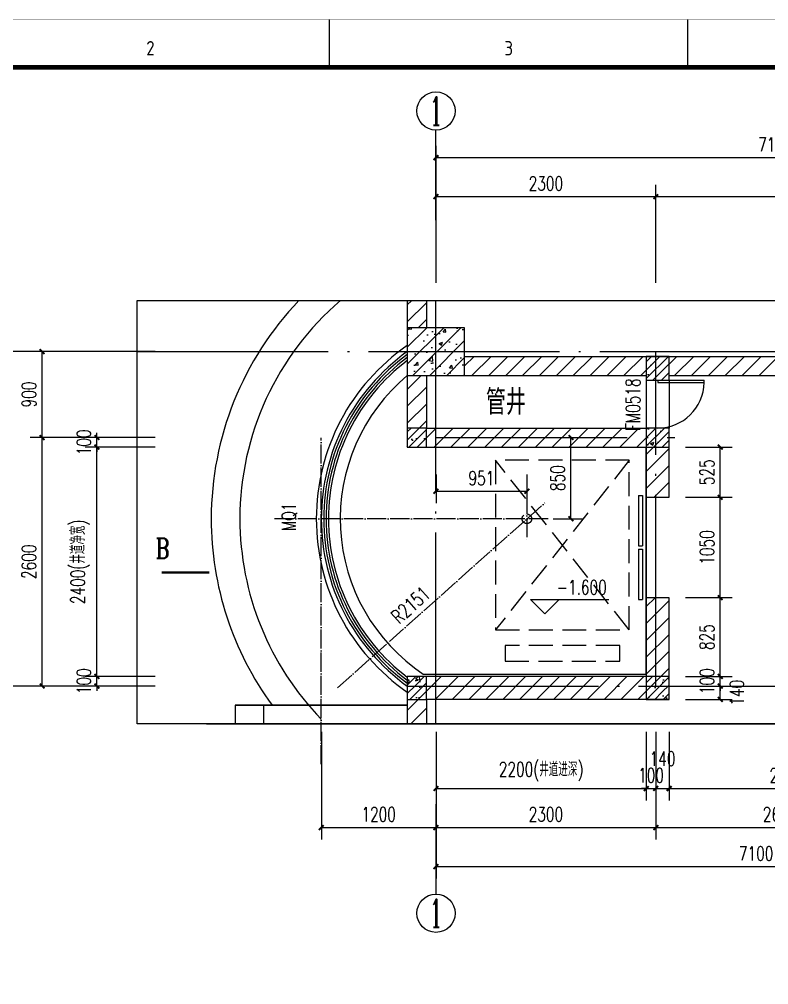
# Model space of a CAD drawing. Extents: x -93062 to 326984, y -142534 to 91021.
# Drawn here: x 144649 to 152491, y -47995 to -37894 of the extents above; entities that cross this region are included whole.
import ezdxf
from ezdxf.enums import TextEntityAlignment as Align

# ---------------------------------------------------------------- set-up
doc = ezdxf.new("R2010")
doc.units = 0
doc.header["$LTSCALE"] = 1000
doc.header["$MEASUREMENT"] = 0
doc.linetypes.add('DASH', pattern=[0.35, 0.25, -0.1])
doc.linetypes.add('DOTE', pattern=[2.42, 2, -0.2, 0.02, -0.2])
doc.layers.get('0').update_dxf_attribs({"color": 8})
doc.layers.get('Defpoints').update_dxf_attribs({"color": 8})
for name, color, linetype in [('AXIS', 8, 'Continuous'), ('AXIS_TEXT', 8, 'Continuous'), ('CENTRE LINE', 8, 'DOTE'), ('COLUMN', 8, 'Continuous'), ('DIM_ELEV', 8, 'Continuous'), ('DIM_SYMB', 8, 'Continuous'), ('DOTE', 8, 'DOTE'), ('GROUND', 8, 'Continuous'), ('PUB_DIM', 8, 'Continuous'), ('PUB_HATCH', 8, 'Continuous'), ('PUB_TEXT', 8, 'Continuous'), ('STAIR', 8, 'Continuous'), ('TEXT', 8, 'Continuous'), ('WALL', 8, 'Continuous'), ('WINDOW', 8, 'Continuous'), ('WINDOW_TEXT', 8, 'Continuous')]:
    doc.layers.add(name, color=color, linetype=linetype)
doc.styles.add('_TCH_AXIS', font='COMPLEX', dxfattribs={"bigfont": 'GBCBIG'})
doc.styles.add('_TCH_DIM', font='SIMPLEX', dxfattribs={"bigfont": 'GBCBIG'})
doc.styles.add('_TCH_DIM_T3', font='SIMPLEX', dxfattribs={"width": 0.705882, "bigfont": 'GBCBIG'})
doc.styles.add('_TCH_LABEL', font='COMPLEX', dxfattribs={"bigfont": 'GBCBIG'})
doc.styles.add('_TCH_WINDOW', font='SIMPLEX', dxfattribs={"bigfont": 'GBCBIG'})
doc.styles.add('HZTXT', font='geditxt.shx', dxfattribs={"width": 0.8, "bigfont": 'hztxt1.shx'})
doc.styles.get("Standard").update_dxf_attribs({"font": 'gbenor.shx', "bigfont": 'gbcbig.shx'})
doc.styles.add('TK', font='GEDITXT.SHX', dxfattribs={"width": 0.85, "height": 3.5, "bigfont": 'DXT.SHX'})
doc.dimstyles.new('_TCH_ARCH&&50', dxfattribs={"dimtxt": 148.75, "dimasz": 50, "dimexe": 125, "dimexo": 150, "dimgap": 63.125, "dimtad": 1, "dimdec": 0, "dimzin": 0, "dimdsep": 46, "dimtxsty": '_TCH_DIM_T3', "dimblk": 'ARCHTICK', "dimcen": 0.09, "dimazin": 2, "dimtfac": 1, "dimtdec": 0, "dimtix": 1, "dimtmove": 2, "dimatfit": 3, "dimfxl": 1, "dimtolj": 1, "dimtzin": 0, "dimarcsym": 0})
pattern_1 = [(45, (0, 89.76), (-88.38838, 88.38838), [])]
pattern_2 = [(45, (0, 0), (-88.38835, 88.38835), []), (50, (0, 0), (358.6301, -31.37607), [37.5, -412.5]), (355, (0, 0), (-69.3757, 376.0961), [30, -330]), (100.4514, (29.9, -2.6), (289.2547, 344.7198), [31.8701, -350.57106]), (46.1842, (0, 100), (533.6205, -82.7595), [56.25, -618.75]), (96.6356, (44.47, 93.1), (467.3314, 487.059), [47.8051, -525.8565]), (351.1842, (0, 100), (467.331, 487.0593), [45, -495]), (21, (50, 75), (298.4535, -201.30945), [37.5, -412.5]), (326, (50, 75), (121.6577, 362.575), [30, -330]), (71.4514, (74.87, 58.22), (420.1113, 161.26525), [31.8701, -350.57106]), (37.5, (0, 0), (6.07993, 166.44693), [0, -326, 0, -335, 0, -331.25]), (7.5, (0, 0), (131.53477, 197.20586), [0, -191, 0, -318.5, 0, -126.25]), (327.5, (-111.5, 0), (266.91122, -11.27744), [0, -125, 0, -390, 0, -517.5]), (317.5, (-161.5, 0), (291.5931, 50.0525), [0, -162.5, 0, -259, 0, -367.5])]

# ---------------------------------------------------------------- blocks, each defined once
blk = doc.blocks.new('GEDI_WK_A11')
at = {"color": 3}
for p, q in [((150, 584), (150, 594)), ((225, 584), (225, 594))]:
    blk.add_line(p, q, dxfattribs=at)
for points, const_width in [([(0, 0), (1050, 0), (1050, 594), (0, 594)], 0.1), ([(25, 10), (1040, 10), (1040, 584), (25, 584)], 1)]:
    blk.add_lwpolyline(points, close=True, dxfattribs=dict(at, const_width=const_width))
for s, p in [('2', (112.5, 588)), ('3', (187.5, 588))]:
    blk.add_text(s, height=3, dxfattribs=at).set_placement(p, align=Align.MIDDLE)
blk = doc.blocks.new('A$C024A6866')
blk.add_blockref('GEDI_WK_A11', (0, 0))
at = {"style": 'TK', "width": 0.85}
for tag, height, p in [('PROJECTNAME', 4.75, (985, 44)), ('PHASE', 4, (1027, 44)), ('DRAWINGNAME', 4.75, (995, 31))]:
    blk.add_attdef(tag, text='', height=height, dxfattribs=at).set_placement(p, align=Align.MIDDLE_CENTER)
for tag, p, height in [('APPROVE', (872, 32.75), 3.5), ('DESIGN', (917, 32.75), 3.5), ('REVIEW1', (872, 25.75), 3.5), ('DRAW', (917, 25.75), 3.5), ('REVIEW2', (872, 18.75), 3.5), ('PROPORTION', (917, 18.75), 3.5), ('DRAWINGNUMBER', (967, 18.5), 4), ('CHECK', (872, 11.75), 3.5), ('DATE', (917, 11.75), 3.5), ('VERSION', (1033, 11.75), 3.5)]:
    blk.add_attdef(tag, p, '', height=height, dxfattribs=at)
blk = doc.blocks.new('sgdsg')
at = {"xscale": 50, "yscale": 50, "zscale": 50}
blk.add_blockref('A$C024A6866', (-52500, 0), dxfattribs=at)
blk = doc.blocks.new('_ArchTick')
at = {"color": 0, "linetype": 'ByBlock', "const_width": 0.4}
blk.add_lwpolyline([(-0.5, -0.5), (0.5, 0.5)], dxfattribs=at)
blk = doc.blocks.new('*D156')
at = {"layer": 'Defpoints', "color": 0, "transparency": 16777216}
for p in [(151470, -42370), (151984, -42370), (151470, -42895)]:
    blk.add_point(p, dxfattribs=at)
at = {"layer": 'PUB_DIM', "color": 0, "lineweight": -2, "transparency": 16777216}
for p, q in [((151620, -42370), (152109, -42370)), ((151984, -42895), (151984, -42370)), ((151620, -42895), (152109, -42895))]:
    blk.add_line(p, q, dxfattribs=at)
at = {"layer": 'PUB_DIM', "color": 0, "lineweight": -2, "transparency": 16777216, "xscale": 50, "yscale": 50, "zscale": 50}
for p, rotation in [((151984, -42370), 90), ((151984, -42895), 270)]:
    blk.add_blockref('_ArchTick', p, dxfattribs=dict(at, rotation=rotation))
at = {"layer": 'PUB_DIM', "color": 0, "transparency": 16777216, "insert": (151846, -42633), "char_height": 148.8, "attachment_point": 5, "rotation": 90, "style": '_TCH_DIM_T3'}
blk.add_mtext('\\A1;525', dxfattribs=at)
blk = doc.blocks.new('*D157')
at = {"layer": 'Defpoints', "color": 0, "transparency": 16777216}
for p in [(151470, -42895), (151984, -42895), (151470, -43945)]:
    blk.add_point(p, dxfattribs=at)
at = {"layer": 'PUB_DIM', "color": 0, "lineweight": -2, "transparency": 16777216}
for p, q in [((151620, -42895), (152109, -42895)), ((151984, -43945), (151984, -42895)), ((151620, -43945), (152109, -43945))]:
    blk.add_line(p, q, dxfattribs=at)
at = {"layer": 'PUB_DIM', "color": 0, "lineweight": -2, "transparency": 16777216, "xscale": 50, "yscale": 50, "zscale": 50}
for p, rotation in [((151984, -42895), 90), ((151984, -43945), 270)]:
    blk.add_blockref('_ArchTick', p, dxfattribs=dict(at, rotation=rotation))
at = {"layer": 'PUB_DIM', "color": 0, "transparency": 16777216, "insert": (151846, -43420), "char_height": 148.8, "attachment_point": 5, "rotation": 90, "style": '_TCH_DIM_T3'}
blk.add_mtext('\\A1;1050', dxfattribs=at)
blk = doc.blocks.new('*D158')
at = {"layer": 'Defpoints', "color": 0, "transparency": 16777216}
for p in [(151470, -43945), (151984, -43945), (151470, -44770)]:
    blk.add_point(p, dxfattribs=at)
at = {"layer": 'PUB_DIM', "color": 0, "lineweight": -2, "transparency": 16777216}
for p, q in [((151620, -43945), (152109, -43945)), ((151984, -44770), (151984, -43945)), ((151620, -44770), (152109, -44770))]:
    blk.add_line(p, q, dxfattribs=at)
at = {"layer": 'PUB_DIM', "color": 0, "lineweight": -2, "transparency": 16777216, "xscale": 50, "yscale": 50, "zscale": 50}
for p, rotation in [((151984, -43945), 90), ((151984, -44770), 270)]:
    blk.add_blockref('_ArchTick', p, dxfattribs=dict(at, rotation=rotation))
at = {"layer": 'PUB_DIM', "color": 0, "transparency": 16777216, "insert": (151846, -44358), "char_height": 148.8, "attachment_point": 5, "rotation": 90, "style": '_TCH_DIM_T3'}
blk.add_mtext('\\A1;825', dxfattribs=at)
blk = doc.blocks.new('*D159')
at = {"layer": 'Defpoints', "color": 0, "transparency": 16777216}
for p in [(151470, -44770), (151984, -44770), (151470, -44870)]:
    blk.add_point(p, dxfattribs=at)
at = {"layer": 'PUB_DIM', "color": 0, "lineweight": -2, "transparency": 16777216}
for p, q in [((151984, -44770), (151984, -44720)), ((151620, -44770), (152109, -44770)), ((151984, -44870), (151984, -44770)), ((151620, -44870), (152109, -44870)), ((151984, -44870), (151984, -44920))]:
    blk.add_line(p, q, dxfattribs=at)
at = {"layer": 'PUB_DIM', "color": 0, "lineweight": -2, "transparency": 16777216, "xscale": 50, "yscale": 50, "zscale": 50}
for p, rotation in [((151984, -44770), 270), ((151984, -44870), 90)]:
    blk.add_blockref('_ArchTick', p, dxfattribs=dict(at, rotation=rotation))
at = {"layer": 'PUB_DIM', "color": 0, "transparency": 16777216, "insert": (151846, -44820), "char_height": 148.8, "attachment_point": 5, "rotation": 90, "style": '_TCH_DIM_T3'}
blk.add_mtext('\\A1;100', dxfattribs=at)
blk = doc.blocks.new('*D160')
at = {"layer": 'Defpoints', "color": 0, "transparency": 16777216}
for p in [(151470, -44870), (151984, -44870), (151470, -45010)]:
    blk.add_point(p, dxfattribs=at)
at = {"layer": 'PUB_DIM', "color": 0, "lineweight": -2, "transparency": 16777216}
for p, q in [((151620, -44870), (152109, -44870)), ((151984, -45010), (151984, -44870)), ((151620, -45010), (152109, -45010))]:
    blk.add_line(p, q, dxfattribs=at)
at = {"layer": 'PUB_DIM', "color": 0, "lineweight": -2, "transparency": 16777216, "xscale": 50, "yscale": 50, "zscale": 50}
for p, rotation in [((151984, -44870), 90), ((151984, -45010), 270)]:
    blk.add_blockref('_ArchTick', p, dxfattribs=dict(at, rotation=rotation))
at = {"layer": 'PUB_DIM', "color": 0, "transparency": 16777216, "insert": (152158, -44940), "char_height": 148.8, "attachment_point": 5, "rotation": 90, "style": '_TCH_DIM_T3'}
blk.add_mtext('\\A1;140', dxfattribs=at)
blk = doc.blocks.new('*D689')
at = {"layer": 'Defpoints', "color": 0, "transparency": 16777216}
for p in [(150086, -42270), (150422, -42270), (150086, -43120)]:
    blk.add_point(p, dxfattribs=at)
at = {"layer": 'PUB_DIM', "color": 0, "lineweight": -2, "transparency": 16777216}
for p, q in [((150236, -42270), (150546, -42270)), ((150422, -43120), (150422, -42270)), ((150236, -43120), (150546, -43120))]:
    blk.add_line(p, q, dxfattribs=at)
at = {"layer": 'PUB_DIM', "color": 0, "lineweight": -2, "transparency": 16777216, "xscale": 50, "yscale": 50, "zscale": 50}
for p, rotation in [((150422, -42270), 90), ((150422, -43120), 270)]:
    blk.add_blockref('_ArchTick', p, dxfattribs=dict(at, rotation=rotation))
at = {"layer": 'PUB_DIM', "color": 0, "transparency": 16777216, "insert": (150284, -42695), "char_height": 148.8, "attachment_point": 5, "rotation": 90, "style": '_TCH_DIM_T3'}
blk.add_mtext('\\A1;850', dxfattribs=at)
blk = doc.blocks.new('*D690')
at = {"layer": 'Defpoints', "color": 0, "transparency": 16777216}
for p in [(149010, -42505), (149961, -42505), (149961, -42832)]:
    blk.add_point(p, dxfattribs=at)
at = {"layer": 'PUB_DIM', "color": 0, "lineweight": -2, "transparency": 16777216}
for p, q in [((149010, -42655), (149010, -42957)), ((149961, -42655), (149961, -42957)), ((149010, -42832), (149961, -42832))]:
    blk.add_line(p, q, dxfattribs=at)
at = {"layer": 'PUB_DIM', "color": 0, "lineweight": -2, "transparency": 16777216, "xscale": 50, "yscale": 50, "zscale": 50, "rotation": 180}
blk.add_blockref('_ArchTick', (149010, -42832), dxfattribs=at)
at = {"layer": 'PUB_DIM', "color": 0, "lineweight": -2, "transparency": 16777216, "xscale": 50, "yscale": 50, "zscale": 50}
blk.add_blockref('_ArchTick', (149961, -42832), dxfattribs=at)
at = {"layer": 'PUB_DIM', "color": 0, "transparency": 16777216, "insert": (149485, -42695), "char_height": 148.8, "attachment_point": 5, "style": '_TCH_DIM_T3'}
blk.add_mtext('\\A1;951', dxfattribs=at)
blk = doc.blocks.new('*D691')
at = {"layer": 'Defpoints', "color": 0, "transparency": 16777216}
for p in [(145462, -42270), (146222, -42270), (146222, -42370)]:
    blk.add_point(p, dxfattribs=at)
at = {"layer": 'PUB_DIM', "color": 0, "lineweight": -2, "transparency": 16777216}
for p, q in [((145462, -42270), (145462, -42220)), ((146072, -42270), (145338, -42270)), ((145462, -42370), (145462, -42270)), ((146072, -42370), (145338, -42370)), ((145462, -42370), (145462, -42420))]:
    blk.add_line(p, q, dxfattribs=at)
at = {"layer": 'PUB_DIM', "color": 0, "lineweight": -2, "transparency": 16777216, "xscale": 50, "yscale": 50, "zscale": 50}
for p, rotation in [((145462, -42270), 270), ((145462, -42370), 90)]:
    blk.add_blockref('_ArchTick', p, dxfattribs=dict(at, rotation=rotation))
at = {"layer": 'PUB_DIM', "color": 0, "transparency": 16777216, "insert": (145325, -42320), "char_height": 148.8, "attachment_point": 5, "rotation": 90, "style": '_TCH_DIM_T3'}
blk.add_mtext('\\A1;100', dxfattribs=at)
blk = doc.blocks.new('*D692')
at = {"layer": 'Defpoints', "color": 0, "transparency": 16777216}
for p in [(145462, -42370), (146222, -42370), (146222, -44770)]:
    blk.add_point(p, dxfattribs=at)
at = {"layer": 'PUB_DIM', "color": 0, "lineweight": -2, "transparency": 16777216}
for p, q in [((146072, -42370), (145338, -42370)), ((145462, -44770), (145462, -42370)), ((146072, -44770), (145338, -44770))]:
    blk.add_line(p, q, dxfattribs=at)
at = {"layer": 'PUB_DIM', "color": 0, "lineweight": -2, "transparency": 16777216, "xscale": 50, "yscale": 50, "zscale": 50}
for p, rotation in [((145462, -42370), 90), ((145462, -44770), 270)]:
    blk.add_blockref('_ArchTick', p, dxfattribs=dict(at, rotation=rotation))
at = {"layer": 'PUB_DIM', "color": 0, "transparency": 16777216, "insert": (145286, -43570), "char_height": 148.75, "attachment_point": 5, "rotation": 90, "style": '_TCH_DIM_T3'}
blk.add_mtext('\\A1;2400(井道净宽)', dxfattribs=at)
blk = doc.blocks.new('*D693')
at = {"layer": 'Defpoints', "color": 0, "transparency": 16777216}
for p in [(145462, -44770), (146222, -44770), (146222, -44870)]:
    blk.add_point(p, dxfattribs=at)
at = {"layer": 'PUB_DIM', "color": 0, "lineweight": -2, "transparency": 16777216}
for p, q in [((145462, -44770), (145462, -44720)), ((146072, -44770), (145338, -44770)), ((145462, -44870), (145462, -44770)), ((146072, -44870), (145338, -44870)), ((145462, -44870), (145462, -44920))]:
    blk.add_line(p, q, dxfattribs=at)
at = {"layer": 'PUB_DIM', "color": 0, "lineweight": -2, "transparency": 16777216, "xscale": 50, "yscale": 50, "zscale": 50}
for p, rotation in [((145462, -44770), 270), ((145462, -44870), 90)]:
    blk.add_blockref('_ArchTick', p, dxfattribs=dict(at, rotation=rotation))
at = {"layer": 'PUB_DIM', "color": 0, "transparency": 16777216, "insert": (145325, -44820), "char_height": 148.8, "attachment_point": 5, "rotation": 90, "style": '_TCH_DIM_T3'}
blk.add_mtext('\\A1;100', dxfattribs=at)
blk = doc.blocks.new('*D701')
at = {"layer": 'AXIS', "color": 0, "lineweight": -2, "transparency": 16777216}
for p, q in [((149010, -45348), (149010, -46067)), ((151210, -45348), (151210, -46067)), ((149010, -45942), (151210, -45942))]:
    blk.add_line(p, q, dxfattribs=at)
at = {"layer": 'Defpoints', "color": 0, "transparency": 16777216}
for p in [(149010, -45198), (151210, -45198), (151210, -45942)]:
    blk.add_point(p, dxfattribs=at)
at = {"layer": 'AXIS', "color": 0, "lineweight": -2, "transparency": 16777216, "xscale": 50, "yscale": 50, "zscale": 50, "rotation": 180}
blk.add_blockref('_ArchTick', (149010, -45942), dxfattribs=at)
at = {"layer": 'AXIS', "color": 0, "lineweight": -2, "transparency": 16777216, "xscale": 50, "yscale": 50, "zscale": 50}
blk.add_blockref('_ArchTick', (151210, -45942), dxfattribs=at)
at = {"layer": 'AXIS', "color": 0, "transparency": 16777216, "insert": (150110, -45766), "char_height": 148.75, "attachment_point": 5, "style": '_TCH_DIM_T3'}
blk.add_mtext('\\A1;2200(井道进深)', dxfattribs=at)
blk = doc.blocks.new('*D702')
at = {"layer": 'AXIS', "color": 0, "lineweight": -2, "transparency": 16777216}
for p, q in [((151210, -45348), (151210, -46067)), ((151310, -45348), (151310, -46067)), ((151210, -45942), (151160, -45942)), ((151210, -45942), (151310, -45942)), ((151310, -45942), (151360, -45942))]:
    blk.add_line(p, q, dxfattribs=at)
at = {"layer": 'Defpoints', "color": 0, "transparency": 16777216}
for p in [(151210, -45198), (151310, -45198), (151310, -45942)]:
    blk.add_point(p, dxfattribs=at)
at = {"layer": 'AXIS', "color": 0, "lineweight": -2, "transparency": 16777216, "xscale": 50, "yscale": 50, "zscale": 50}
blk.add_blockref('_ArchTick', (151210, -45942), dxfattribs=at)
at = {"layer": 'AXIS', "color": 0, "lineweight": -2, "transparency": 16777216, "xscale": 50, "yscale": 50, "zscale": 50, "rotation": 180}
blk.add_blockref('_ArchTick', (151310, -45942), dxfattribs=at)
at = {"layer": 'AXIS', "color": 0, "transparency": 16777216, "insert": (151260, -45805), "char_height": 148.8, "attachment_point": 5, "style": '_TCH_DIM_T3'}
blk.add_mtext('\\A1;100', dxfattribs=at)
blk = doc.blocks.new('*D703')
at = {"layer": 'AXIS', "color": 0, "lineweight": -2, "transparency": 16777216}
for p, q in [((151310, -45348), (151310, -46067)), ((151450, -45348), (151450, -46067)), ((151310, -45942), (151450, -45942))]:
    blk.add_line(p, q, dxfattribs=at)
at = {"layer": 'Defpoints', "color": 0, "transparency": 16777216}
for p in [(151310, -45198), (151450, -45198), (151450, -45942)]:
    blk.add_point(p, dxfattribs=at)
at = {"layer": 'AXIS', "color": 0, "lineweight": -2, "transparency": 16777216, "xscale": 50, "yscale": 50, "zscale": 50, "rotation": 180}
blk.add_blockref('_ArchTick', (151310, -45942), dxfattribs=at)
at = {"layer": 'AXIS', "color": 0, "lineweight": -2, "transparency": 16777216, "xscale": 50, "yscale": 50, "zscale": 50}
blk.add_blockref('_ArchTick', (151450, -45942), dxfattribs=at)
at = {"layer": 'AXIS', "color": 0, "transparency": 16777216, "insert": (151380, -45630), "char_height": 148.8, "attachment_point": 5, "style": '_TCH_DIM_T3'}
blk.add_mtext('\\A1;140', dxfattribs=at)
blk = doc.blocks.new('*D704')
at = {"layer": 'AXIS', "color": 0, "lineweight": -2, "transparency": 16777216}
for p, q in [((151450, -45348), (151450, -46067)), ((153910, -45348), (153910, -46067)), ((151450, -45942), (153910, -45942))]:
    blk.add_line(p, q, dxfattribs=at)
at = {"layer": 'Defpoints', "color": 0, "transparency": 16777216}
for p in [(151450, -45198), (153910, -45198), (153910, -45942)]:
    blk.add_point(p, dxfattribs=at)
at = {"layer": 'AXIS', "color": 0, "lineweight": -2, "transparency": 16777216, "xscale": 50, "yscale": 50, "zscale": 50, "rotation": 180}
blk.add_blockref('_ArchTick', (151450, -45942), dxfattribs=at)
at = {"layer": 'AXIS', "color": 0, "lineweight": -2, "transparency": 16777216, "xscale": 50, "yscale": 50, "zscale": 50}
blk.add_blockref('_ArchTick', (153910, -45942), dxfattribs=at)
at = {"layer": 'AXIS', "color": 0, "transparency": 16777216, "insert": (152680, -45805), "char_height": 148.8, "attachment_point": 5, "style": '_TCH_DIM_T3'}
blk.add_mtext('\\A1;2460', dxfattribs=at)
blk = doc.blocks.new('*D711')
at = {"layer": 'Defpoints', "color": 0, "transparency": 16777216}
for p in [(144312, -41370), (145287, -41370), (145287, -44870)]:
    blk.add_point(p, dxfattribs=at)
at = {"layer": 'PUB_DIM', "color": 0, "lineweight": -2, "transparency": 16777216}
for p, q in [((145137, -41370), (144188, -41370)), ((144312, -44870), (144312, -41370)), ((145137, -44870), (144188, -44870))]:
    blk.add_line(p, q, dxfattribs=at)
at = {"layer": 'PUB_DIM', "color": 0, "lineweight": -2, "transparency": 16777216, "xscale": 50, "yscale": 50, "zscale": 50}
for p, rotation in [((144312, -41370), 90), ((144312, -44870), 270)]:
    blk.add_blockref('_ArchTick', p, dxfattribs=dict(at, rotation=rotation))
at = {"layer": 'PUB_DIM', "color": 0, "transparency": 16777216, "insert": (144175, -43120), "char_height": 148.8, "attachment_point": 5, "rotation": 90, "style": '_TCH_DIM_T3'}
blk.add_mtext('\\A1;3500', dxfattribs=at)
blk = doc.blocks.new('*D712')
at = {"layer": 'Defpoints', "color": 0, "transparency": 16777216}
for p in [(144888, -41370), (146222, -41370), (146222, -42270)]:
    blk.add_point(p, dxfattribs=at)
at = {"layer": 'PUB_DIM', "color": 0, "lineweight": -2, "transparency": 16777216}
for p, q in [((146072, -41370), (144762, -41370)), ((144888, -42270), (144888, -41370)), ((146072, -42270), (144762, -42270))]:
    blk.add_line(p, q, dxfattribs=at)
at = {"layer": 'PUB_DIM', "color": 0, "lineweight": -2, "transparency": 16777216, "xscale": 50, "yscale": 50, "zscale": 50}
for p, rotation in [((144888, -41370), 90), ((144888, -42270), 270)]:
    blk.add_blockref('_ArchTick', p, dxfattribs=dict(at, rotation=rotation))
at = {"layer": 'PUB_DIM', "color": 0, "transparency": 16777216, "insert": (144750, -41820), "char_height": 148.8, "attachment_point": 5, "rotation": 90, "style": '_TCH_DIM_T3'}
blk.add_mtext('\\A1;900', dxfattribs=at)
blk = doc.blocks.new('*D713')
at = {"layer": 'Defpoints', "color": 0, "transparency": 16777216}
for p in [(144888, -42270), (146222, -42270), (146222, -44870)]:
    blk.add_point(p, dxfattribs=at)
at = {"layer": 'PUB_DIM', "color": 0, "lineweight": -2, "transparency": 16777216}
for p, q in [((146072, -42270), (144762, -42270)), ((144888, -44870), (144888, -42270)), ((146072, -44870), (144762, -44870))]:
    blk.add_line(p, q, dxfattribs=at)
at = {"layer": 'PUB_DIM', "color": 0, "lineweight": -2, "transparency": 16777216, "xscale": 50, "yscale": 50, "zscale": 50}
for p, rotation in [((144888, -42270), 90), ((144888, -44870), 270)]:
    blk.add_blockref('_ArchTick', p, dxfattribs=dict(at, rotation=rotation))
at = {"layer": 'PUB_DIM', "color": 0, "transparency": 16777216, "insert": (144750, -43570), "char_height": 148.8, "attachment_point": 5, "rotation": 90, "style": '_TCH_DIM_T3'}
blk.add_mtext('\\A1;2600', dxfattribs=at)
blk = doc.blocks.new('*D714')
at = {"layer": 'AXIS', "color": 0, "lineweight": -2, "transparency": 16777216}
for p, q in [((149010, -40652), (149010, -39624)), ((151310, -40652), (151310, -39624)), ((149010, -39749), (151310, -39749))]:
    blk.add_line(p, q, dxfattribs=at)
at = {"layer": 'Defpoints', "color": 0, "transparency": 16777216}
for p in [(151310, -39749), (149010, -40802), (151310, -40802)]:
    blk.add_point(p, dxfattribs=at)
at = {"layer": 'AXIS', "color": 0, "lineweight": -2, "transparency": 16777216, "xscale": 50, "yscale": 50, "zscale": 50, "rotation": 180}
blk.add_blockref('_ArchTick', (149010, -39749), dxfattribs=at)
at = {"layer": 'AXIS', "color": 0, "lineweight": -2, "transparency": 16777216, "xscale": 50, "yscale": 50, "zscale": 50}
blk.add_blockref('_ArchTick', (151310, -39749), dxfattribs=at)
at = {"layer": 'AXIS', "color": 0, "transparency": 16777216, "insert": (150160, -39612), "char_height": 148.8, "attachment_point": 5, "style": '_TCH_DIM_T3'}
blk.add_mtext('\\A1;2300', dxfattribs=at)
blk = doc.blocks.new('*D715')
at = {"layer": 'AXIS', "color": 0, "lineweight": -2, "transparency": 16777216}
for p, q in [((151310, -40652), (151310, -39624)), ((154270, -40652), (154270, -39624)), ((151310, -39749), (154270, -39749))]:
    blk.add_line(p, q, dxfattribs=at)
at = {"layer": 'Defpoints', "color": 0, "transparency": 16777216}
for p in [(154270, -39749), (151310, -40802), (154270, -40802)]:
    blk.add_point(p, dxfattribs=at)
at = {"layer": 'AXIS', "color": 0, "lineweight": -2, "transparency": 16777216, "xscale": 50, "yscale": 50, "zscale": 50, "rotation": 180}
blk.add_blockref('_ArchTick', (151310, -39749), dxfattribs=at)
at = {"layer": 'AXIS', "color": 0, "lineweight": -2, "transparency": 16777216, "xscale": 50, "yscale": 50, "zscale": 50}
blk.add_blockref('_ArchTick', (154270, -39749), dxfattribs=at)
at = {"layer": 'AXIS', "color": 0, "transparency": 16777216, "insert": (152790, -39612), "char_height": 148.8, "attachment_point": 5, "style": '_TCH_DIM_T3'}
blk.add_mtext('\\A1;2960', dxfattribs=at)
blk = doc.blocks.new('*D719')
at = {"layer": 'AXIS', "color": 0, "lineweight": -2, "transparency": 16777216}
for p, q in [((149010, -40144), (149010, -39216)), ((156110, -40144), (156110, -39216)), ((149010, -39341), (156110, -39341))]:
    blk.add_line(p, q, dxfattribs=at)
at = {"layer": 'Defpoints', "color": 0, "transparency": 16777216}
for p in [(156110, -39341), (149010, -40294), (156110, -40294)]:
    blk.add_point(p, dxfattribs=at)
at = {"layer": 'AXIS', "color": 0, "lineweight": -2, "transparency": 16777216, "xscale": 50, "yscale": 50, "zscale": 50, "rotation": 180}
blk.add_blockref('_ArchTick', (149010, -39341), dxfattribs=at)
at = {"layer": 'AXIS', "color": 0, "lineweight": -2, "transparency": 16777216, "xscale": 50, "yscale": 50, "zscale": 50}
blk.add_blockref('_ArchTick', (156110, -39341), dxfattribs=at)
at = {"layer": 'AXIS', "color": 0, "transparency": 16777216, "insert": (152560, -39203), "char_height": 148.8, "attachment_point": 5, "style": '_TCH_DIM_T3'}
blk.add_mtext('\\A1;7100', dxfattribs=at)
blk = doc.blocks.new('*D721')
at = {"layer": 'AXIS', "color": 0, "lineweight": -2, "transparency": 16777216}
for p, q in [((147810, -45348), (147810, -46476)), ((149010, -45348), (149010, -46476)), ((147810, -46351), (149010, -46351))]:
    blk.add_line(p, q, dxfattribs=at)
at = {"layer": 'Defpoints', "color": 0, "transparency": 16777216}
for p in [(147810, -45198), (149010, -45198), (149010, -46351)]:
    blk.add_point(p, dxfattribs=at)
at = {"layer": 'AXIS', "color": 0, "lineweight": -2, "transparency": 16777216, "xscale": 50, "yscale": 50, "zscale": 50, "rotation": 180}
blk.add_blockref('_ArchTick', (147810, -46351), dxfattribs=at)
at = {"layer": 'AXIS', "color": 0, "lineweight": -2, "transparency": 16777216, "xscale": 50, "yscale": 50, "zscale": 50}
blk.add_blockref('_ArchTick', (149010, -46351), dxfattribs=at)
at = {"layer": 'AXIS', "color": 0, "transparency": 16777216, "insert": (148410, -46213), "char_height": 148.8, "attachment_point": 5, "style": '_TCH_DIM_T3'}
blk.add_mtext('\\A1;1200', dxfattribs=at)
blk = doc.blocks.new('*D722')
at = {"layer": 'AXIS', "color": 0, "lineweight": -2, "transparency": 16777216}
for p, q in [((149010, -45348), (149010, -46476)), ((151310, -45348), (151310, -46476)), ((149010, -46351), (151310, -46351))]:
    blk.add_line(p, q, dxfattribs=at)
at = {"layer": 'Defpoints', "color": 0, "transparency": 16777216}
for p in [(149010, -45198), (151310, -45198), (151310, -46351)]:
    blk.add_point(p, dxfattribs=at)
at = {"layer": 'AXIS', "color": 0, "lineweight": -2, "transparency": 16777216, "xscale": 50, "yscale": 50, "zscale": 50, "rotation": 180}
blk.add_blockref('_ArchTick', (149010, -46351), dxfattribs=at)
at = {"layer": 'AXIS', "color": 0, "lineweight": -2, "transparency": 16777216, "xscale": 50, "yscale": 50, "zscale": 50}
blk.add_blockref('_ArchTick', (151310, -46351), dxfattribs=at)
at = {"layer": 'AXIS', "color": 0, "transparency": 16777216, "insert": (150160, -46213), "char_height": 148.8, "attachment_point": 5, "style": '_TCH_DIM_T3'}
blk.add_mtext('\\A1;2300', dxfattribs=at)
blk = doc.blocks.new('*D723')
at = {"layer": 'AXIS', "color": 0, "lineweight": -2, "transparency": 16777216}
for p, q in [((151310, -45348), (151310, -46476)), ((153910, -45348), (153910, -46476)), ((151310, -46351), (153910, -46351))]:
    blk.add_line(p, q, dxfattribs=at)
at = {"layer": 'Defpoints', "color": 0, "transparency": 16777216}
for p in [(151310, -45198), (153910, -45198), (153910, -46351)]:
    blk.add_point(p, dxfattribs=at)
at = {"layer": 'AXIS', "color": 0, "lineweight": -2, "transparency": 16777216, "xscale": 50, "yscale": 50, "zscale": 50, "rotation": 180}
blk.add_blockref('_ArchTick', (151310, -46351), dxfattribs=at)
at = {"layer": 'AXIS', "color": 0, "lineweight": -2, "transparency": 16777216, "xscale": 50, "yscale": 50, "zscale": 50}
blk.add_blockref('_ArchTick', (153910, -46351), dxfattribs=at)
at = {"layer": 'AXIS', "color": 0, "transparency": 16777216, "insert": (152610, -46213), "char_height": 148.8, "attachment_point": 5, "style": '_TCH_DIM_T3'}
blk.add_mtext('\\A1;2600', dxfattribs=at)
blk = doc.blocks.new('*D727')
at = {"layer": 'AXIS', "color": 0, "lineweight": -2, "transparency": 16777216}
for p, q in [((149010, -45756), (149010, -46884)), ((156110, -45756), (156110, -46884)), ((149010, -46759), (156110, -46759))]:
    blk.add_line(p, q, dxfattribs=at)
at = {"layer": 'Defpoints', "color": 0, "transparency": 16777216}
for p in [(149010, -45606), (156110, -45606), (156110, -46759)]:
    blk.add_point(p, dxfattribs=at)
at = {"layer": 'AXIS', "color": 0, "lineweight": -2, "transparency": 16777216, "xscale": 50, "yscale": 50, "zscale": 50, "rotation": 180}
blk.add_blockref('_ArchTick', (149010, -46759), dxfattribs=at)
at = {"layer": 'AXIS', "color": 0, "lineweight": -2, "transparency": 16777216, "xscale": 50, "yscale": 50, "zscale": 50}
blk.add_blockref('_ArchTick', (156110, -46759), dxfattribs=at)
at = {"layer": 'AXIS', "color": 0, "transparency": 16777216, "insert": (152360, -46622), "char_height": 148.8, "attachment_point": 5, "style": '_TCH_DIM_T3'}
blk.add_mtext('\\A1;7100', dxfattribs=at)

msp = doc.modelspace()

# ---------------------------------------------------------------- hatches: boundary and pattern name
at = {"layer": 'PUB_HATCH'}
h = msp.add_hatch(dxfattribs=at)
h.set_pattern_fill('普通砖', color=256, scale=50, style=0)
h.set_pattern_definition(pattern_1)
h.paths.add_polyline_path([(148709.7, -41120.4), (148909.7, -41120.4), (148909.7, -40836), (148709.7, -40836)])
h = msp.add_hatch(dxfattribs=at)
h.set_pattern_fill('钢筋混凝土', color=256, scale=50, style=0)
h.set_pattern_definition(pattern_2)
h.paths.add_polyline_path([(148709.7, -41620.4), (149309.7, -41620.4), (149309.7, -41120.4), (148709.7, -41120.4)])
h = msp.add_hatch(dxfattribs=at)
h.set_pattern_fill('普通砖', color=256, scale=50, style=0)
h.set_pattern_definition(pattern_1)
h.paths.add_polyline_path([(149309.7, -41420.4), (149309.7, -41620.4), (148909.7, -41620.4), (151209.7, -41620.4), (151323.1, -41553.8), (151309.7, -41420.4)])
h = msp.add_hatch(dxfattribs=at)
h.set_pattern_fill('钢筋混凝土', color=256, scale=50, style=0)
h.set_pattern_definition(pattern_2)
h.paths.add_polyline_path([(151209.7, -41420.4), (151209.7, -41670.4), (151449.7, -41670.4), (151449.7, -41420.4)])
h = msp.add_hatch(dxfattribs=at)
h.set_pattern_fill('普通砖', color=256, scale=50, style=0)
h.set_pattern_definition(pattern_1)
h.paths.add_polyline_path([(156109.7, -41620.4), (155809.7, -41620.4), (155809.7, -41420.4), (151309.7, -41420.4), (151323.1, -41553.8), (151449.7, -41620.4)])
h = msp.add_hatch(dxfattribs=at)
h.set_pattern_fill('普通砖', color=256, scale=50, style=0)
h.set_pattern_definition(pattern_1)
h.paths.add_polyline_path([(151209.7, -41620.4), (151209.7, -41670.4), (151449.7, -41670.4), (151449.7, -41620.4), (151323.1, -41553.8)])
h = msp.add_hatch(dxfattribs=at)
h.set_pattern_fill('普通砖', color=256, scale=50, style=0)
h.set_pattern_definition(pattern_1)
h.paths.add_polyline_path([(148909.7, -41620.4), (148709.7, -41620.4), (148709.7, -42370.4), (148909.7, -42170.4)])
h = msp.add_hatch(dxfattribs=at)
h.set_pattern_fill('普通砖', color=256, scale=50, style=0)
h.set_pattern_definition(pattern_1)
h.paths.add_polyline_path([(148909.7, -42170.4), (148709.7, -42370.4), (151209.7, -42370.4), (151289.7, -42270.4), (151209.7, -42170.4)])
h = msp.add_hatch(dxfattribs=at)
h.set_pattern_fill('钢筋混凝土', color=256, scale=50, style=0)
h.set_pattern_definition(pattern_2)
h.paths.add_polyline_path([(148909.7, -42170.4), (148709.7, -42170.4), (148709.7, -42370.4), (148909.7, -42370.4)])
h = msp.add_hatch(dxfattribs=at)
h.set_pattern_fill('普通砖', color=256, scale=50, style=0)
h.set_pattern_definition(pattern_1)
h.paths.add_polyline_path([(151449.7, -42270.4), (151449.7, -42170.4), (151209.7, -42170.4), (151289.7, -42270.4)])
h = msp.add_hatch(dxfattribs=at)
h.set_pattern_fill('钢筋混凝土', color=256, scale=50, style=0)
h.set_pattern_definition(pattern_2)
h.paths.add_polyline_path([(151449.7, -42370.4), (151449.7, -42170.4), (151209.7, -42170.4), (151209.7, -42370.4)])
h = msp.add_hatch(dxfattribs=at)
h.set_pattern_fill('普通砖', color=256, scale=50, style=0)
h.set_pattern_definition(pattern_1)
h.paths.add_polyline_path([(151209.7, -42370.4), (151209.7, -42895.4), (151449.7, -42895.4), (151449.7, -42270.4), (151289.7, -42270.4)])
h = msp.add_hatch(dxfattribs=at)
h.set_pattern_fill('普通砖', color=256, scale=50, style=0)
h.set_pattern_definition(pattern_1)
h.paths.add_polyline_path([(151449.7, -45010.4), (151449.7, -43945.4), (151209.7, -43945.4), (151209.7, -44770.4)])
h = msp.add_hatch(dxfattribs=at)
h.set_pattern_fill('普通砖', color=256, scale=50, style=0)
h.set_pattern_definition(pattern_1)
h.paths.add_polyline_path([(151449.7, -45010.4), (151209.7, -44770.4), (148709.7, -44770.4), (148909.7, -45010.4)])
h = msp.add_hatch(dxfattribs=at)
h.set_pattern_fill('钢筋混凝土', color=256, scale=50, style=0)
h.set_pattern_definition(pattern_2)
h.paths.add_polyline_path([(148909.7, -45010.4), (148909.7, -44770.4), (148709.7, -44770.4), (148709.7, -45010.4)])
h = msp.add_hatch(dxfattribs=at)
h.set_pattern_fill('普通砖', color=256, scale=50, style=0)
h.set_pattern_definition(pattern_1)
h.paths.add_polyline_path([(148909.7, -45010.4), (148709.7, -44770.4), (148709.7, -45264), (148909.7, -45264)])
h = msp.add_hatch(dxfattribs=at)
h.set_pattern_fill('钢筋混凝土', color=256, scale=50, style=0)
h.set_pattern_definition(pattern_2)
h.paths.add_polyline_path([(151209.7, -45010.4), (151449.7, -45010.4), (151449.7, -44770.4), (151209.7, -44770.4)])

# ---------------------------------------------------------------- linework, layer by layer
at = {"layer": 'AXIS'}
for p, q in [((149009.7, -39994), (149009.7, -39052.5)), ((145711.7, -41370.4), (143851.5, -41370.4)), ((149009.7, -46106), (149009.7, -47047.5))]:
    msp.add_line(p, q, dxfattribs=at)
for centre in [(149009.7, -38852.5), (149009.7, -47247.5)]:
    msp.add_circle(centre, 200, dxfattribs=at)
at = {"layer": 'CENTRE LINE', "ltscale": 0.1}
for p, q in [((147809.7, -45688), (147809.7, -42273.5)), ((149961.1, -42870.4), (149961.1, -43333.4)), ((147980.1, -44888.2), (150147.7, -42954)), ((150183, -43120.4), (147305.5, -43120.4))]:
    msp.add_line(p, q, dxfattribs=at)
at = {"layer": 'CENTRE LINE'}
for p, q in [((149009.7, -42270.4), (151509.7, -42270.4)), ((148709.7, -44870.4), (160396, -44870.4))]:
    msp.add_line(p, q, dxfattribs=at)
msp.add_lwpolyline([(151309.7, -44870.4), (151309.7, -41370.4)], dxfattribs=at)
at = {"layer": 'CENTRE LINE', "ltscale": 0.1}
msp.add_circle((149961.1, -43120.4), 50, dxfattribs=at)
at = {"layer": 'COLUMN'}
for p, q in [((149309.7, -41120.4), (148709.7, -41120.4)), ((148709.7, -41120.4), (148709.7, -41620.4)), ((149309.7, -41620.4), (149309.7, -41120.4)), ((151209.7, -41420.4), (151209.7, -41670.4)), ((151449.7, -41420.4), (151209.7, -41420.4)), ((151449.7, -41670.4), (151449.7, -41420.4)), ((148709.7, -41620.4), (149309.7, -41620.4)), ((151209.7, -41670.4), (151449.7, -41670.4)), ((148909.7, -42170.4), (148709.7, -42170.4)), ((148709.7, -42170.4), (148709.7, -42370.4)), ((148909.7, -42370.4), (148909.7, -42170.4)), ((151449.7, -42170.4), (151209.7, -42170.4)), ((151209.7, -42170.4), (151209.7, -42370.4)), ((151449.7, -42370.4), (151449.7, -42170.4)), ((148709.7, -42370.4), (148909.7, -42370.4)), ((151209.7, -42370.4), (151449.7, -42370.4)), ((148909.7, -44770.4), (148709.7, -44770.4)), ((148709.7, -44770.4), (148709.7, -45010.4)), ((148909.7, -45010.4), (148909.7, -44770.4)), ((151449.7, -44770.4), (151209.7, -44770.4)), ((151209.7, -44770.4), (151209.7, -45010.4)), ((151449.7, -45010.4), (151449.7, -44770.4)), ((148709.7, -45010.4), (148909.7, -45010.4)), ((151209.7, -45010.4), (151449.7, -45010.4))]:
    msp.add_line(p, q, dxfattribs=at)
at = {"layer": 'DIM_ELEV'}
for p, q in [((150147.9, -44113.5), (149997.9, -43963.5)), ((149997.9, -43963.5), (150819.5, -43963.5)), ((150147.9, -44113.5), (150297.9, -43963.5))]:
    msp.add_line(p, q, dxfattribs=at)
at = {"layer": 'DIM_SYMB'}
for points in [[(146609.7, -40836), (153596.6, -40836), (153634.8, -40731), (153671.9, -40941), (153709.1, -40836), (160696, -40836)], [(146609.7, -45264), (153596.6, -45264), (153634.8, -45159), (153671.9, -45369), (153709.1, -45264), (160696, -45264)]]:
    msp.add_lwpolyline(points, dxfattribs=at)
at = {"layer": 'DIM_SYMB', "const_width": 25}
msp.add_lwpolyline([(146137.5, -43680.5), (146637.5, -43680.5)], dxfattribs=at)
at = {"layer": 'DOTE'}
msp.add_line((145883, -41370.4), (160396, -41370.4), dxfattribs=at)
msp.add_lwpolyline([(149009.7, -45264), (149009.7, -40836)], dxfattribs=at)
at = {"layer": 'GROUND'}
for points in [[(147574.9, -40836, 0.193254), (146657.7, -43120.4, 0.1591796), (147294.6, -45070.4)], [(148011.2, -40836, 0.2194859), (146957.7, -43120.4, 0.1955114), (147809.7, -45216.2, 0.1591796)]]:
    msp.add_lwpolyline(points, format="xyb", dxfattribs=at)
at = {"layer": 'PUB_DIM'}
msp.add_lwpolyline([(149009.7, -43969.4, 0, 0, 0), (148430.5, -44486.2, 33, 0, 0), (148355.9, -44552.8, 0, 0, 0)], format="xyseb", dxfattribs=at)
at = {"layer": 'STAIR', "linetype": 'DASH'}
for p, q in [((151032.2, -42507.9), (149632.2, -42507.9)), ((149632.2, -42507.9), (149632.2, -44283.5)), ((151032.2, -44283.5), (149632.2, -42507.9)), ((151032.2, -42507.9), (149632.2, -44283.5)), ((151032.2, -44283.5), (151032.2, -42507.9)), ((149632.2, -44283.5), (151032.2, -44283.5)), ((150932.2, -44446), (149732.2, -44446)), ((149732.2, -44446), (149732.2, -44608.5)), ((150932.2, -44608.5), (150932.2, -44446)), ((149732.2, -44608.5), (150932.2, -44608.5))]:
    msp.add_line(p, q, dxfattribs=at)
at = {"layer": 'STAIR'}
for p, q in [((148709.7, -45070.4), (146909.7, -45070.4)), ((146909.7, -45070.4), (146909.7, -45264)), ((146909.7, -45070.4), (146909.7, -45264)), ((146909.7, -45070.4), (148709.7, -45070.4)), ((148709.7, -45070.4), (148709.7, -45264))]:
    msp.add_line(p, q, dxfattribs=at)
for points in [[(148709.7, -41306.8, 0.5249514), (148709.7, -44934.1)], [(148709.7, -41620.4, 0.5010556), (148877, -44745.4), (151209.7, -44745.4), (151209.7, -42370.4)]]:
    msp.add_lwpolyline(points, format="xyb", dxfattribs=at)
msp.add_lwpolyline([(147209.7, -45264), (147209.7, -45070.4)], dxfattribs=at)
at = {"layer": 'TEXT'}
msp.add_lwpolyline([(145883, -40836), (160396, -40836), (160396, -45264), (145883, -45264)], close=True, dxfattribs=at)
at = {"layer": 'WALL'}
for p, q in [((148709.7, -40836), (148709.7, -41120.4)), ((148909.7, -40836), (148909.7, -41120.4)), ((149309.7, -41420.4), (151309.7, -41420.4)), ((151309.7, -41420.4), (155809.7, -41420.4)), ((148709.7, -41620.4), (148709.7, -42370.4)), ((148909.7, -41620.4), (148909.7, -42170.4)), ((149309.7, -41620.4), (151209.7, -41620.4)), ((151209.7, -41620.4), (151209.7, -41670.4)), ((151209.7, -41670.4), (151449.7, -41670.4)), ((151449.7, -41670.4), (151449.7, -41620.4)), ((151449.7, -41620.4), (155809.7, -41620.4)), ((148909.7, -42170.4), (151209.7, -42170.4)), ((151449.7, -42170.4), (151209.7, -42170.4)), ((151449.7, -42270.4), (151449.7, -42170.4)), ((151449.7, -42895.4), (151449.7, -42270.4)), ((148709.7, -42370.4), (151209.7, -42370.4)), ((151209.7, -42370.4), (151209.7, -42895.4)), ((151209.7, -42895.4), (151449.7, -42895.4)), ((151449.7, -43945.4), (151209.7, -43945.4)), ((151209.7, -43945.4), (151209.7, -44770.4)), ((151449.7, -45010.4), (151449.7, -43945.4)), ((151209.7, -44770.4), (148709.7, -44770.4)), ((148709.7, -44770.4), (148709.7, -45264)), ((151449.7, -45010.4), (148909.7, -45010.4)), ((148909.7, -45010.4), (148909.7, -45264))]:
    msp.add_line(p, q, dxfattribs=at)
at = {"layer": 'WINDOW'}
for p, q in [((151209.7, -41670.4), (151209.7, -42170.4)), ((151329.7, -41670.4), (151329.7, -41695.4)), ((151329.7, -41670.4), (151817.2, -41670.4)), ((151329.7, -41695.4), (151817.2, -41695.4)), ((151449.7, -41670.4), (151449.7, -42170.4)), ((151817.2, -41695.4), (151817.2, -41670.4)), ((151129.8, -42877.9), (151129.8, -43402.9)), ((151129.8, -42877.9), (151169.7, -42877.9)), ((151169.7, -42877.9), (151169.7, -43402.9)), ((151209.7, -42895.4), (151209.7, -43945.4)), ((151129.8, -43402.9), (151169.7, -43402.9)), ((151129.8, -43437.9), (151169.7, -43437.9)), ((151129.8, -43437.9), (151129.8, -43962.9)), ((151169.7, -43437.9), (151169.7, -43962.9)), ((151129.8, -43962.9), (151169.7, -43962.9))]:
    msp.add_line(p, q, dxfattribs=at)
for centre, radius, start, end in [((149961.1, -43120.4), 2151.4, 125.56776, 234.43236), ((149961.1, -43120.4), 2126.4, 126.05092, 233.94908), ((149961.1, -43120.4), 2101.4, 126.54866, 233.45134), ((149961.1, -43120.4), 2076.4, 127.06174, 232.93826), ((151329.7, -41682.9), 487.5, 270, 358.53072)]:
    msp.add_arc(centre, radius, start, end, dxfattribs=at)

# ---------------------------------------------------------------- block references
msp.add_blockref('sgdsg', (192896.5, -67596))

# ---------------------------------------------------------------- texts
at = {"layer": 'AXIS_TEXT', "style": '_TCH_AXIS'}
for p, p2 in [((148946.7, -38999.6), (149072.8, -38999.6)), ((148946.7, -47394.6), (149072.8, -47394.6))]:
    msp.add_text('1', height=294.1, dxfattribs=at).set_placement(p, p2, align=Align.FIT)
at = {"layer": 'PUB_DIM', "color": 7, "style": '_TCH_DIM', "width": 0.705882}
msp.add_text('R2151', height=148.75, rotation=41.74382, dxfattribs=at).set_placement((148624.5, -44228.6))
at = {"layer": 'PUB_TEXT', "width": 0.705882}
for s, height, style, p in [('B', 212.5, '_TCH_LABEL', (146076.8, -43536.8)), ('-1.600', 148.75, '_TCH_DIM', (150274.5, -43911))]:
    msp.add_text(s, height=height, dxfattribs=dict(at, style=style)).set_placement(p)
at = {"layer": 'TEXT', "style": 'HZTXT', "width": 0.8}
msp.add_text('管井', height=262.5, dxfattribs=at).set_placement((149531.5, -42031))
at = {"layer": 'WINDOW_TEXT', "style": '_TCH_WINDOW', "width": 0.705882}
for s, p in [('FM0518', (151146.6, -42200.4)), ('MQ1', (147544.4, -43247.9))]:
    msp.add_text(s, height=148.75, rotation=90, dxfattribs=at).set_placement(p)

# ---------------------------------------------------------------- dimensions: what is measured, and where the dimension line sits
at = {"layer": 'AXIS'}
for p1, p2, distance, picture, middle in [((149009.7, -40294), (156109.7, -40294), 953.4, '*D719', (152559.7, -39203.1)), ((149009.7, -40802.5), (151309.7, -40802.5), 1053.4, '*D714', (150159.7, -39611.6)), ((151309.7, -40802.5), (154269.7, -40802.5), 1053.4, '*D715', (152789.7, -39611.6)), ((147809.7, -45197.5), (149009.7, -45197.5), -1153.4, '*D721', (148409.7, -46213.4)), ((149009.7, -45197.5), (151309.7, -45197.5), -1153.4, '*D722', (150159.7, -46213.4)), ((151209.7, -45197.5), (151309.7, -45197.5), -744.9, '*D702', (151259.7, -45805)), ((151309.7, -45197.5), (153909.7, -45197.5), -1153.4, '*D723', (152609.7, -46213.4)), ((151449.7, -45197.5), (153909.7, -45197.5), -744.9, '*D704', (152679.7, -45805))]:
    dim = msp.add_aligned_dim(p1=p1, p2=p2, distance=distance, dimstyle='_TCH_ARCH&&50', dxfattribs=at)
    dim.commit()
    dim.dimension.update_dxf_attribs({"geometry": picture, "text_midpoint": middle})
dim = msp.add_aligned_dim(p1=(149009.7, -45197.5), p2=(151209.7, -45197.5), distance=-744.9, text='2200(井道进深)', dimstyle='_TCH_ARCH&&50', dxfattribs=at)
dim.commit()
dim.dimension.update_dxf_attribs({"geometry": '*D701', "text_midpoint": (150109.7, -45766)})
for base, p1, p2, picture, middle in [((151449.7, -45942.5), (151309.7, -45197.5), (151449.7, -45197.5), '*D703', (151379.7, -45630)), ((156109.7, -46759.4), (149009.7, -45606), (156109.7, -45606), '*D727', (152359.7, -46621.9))]:
    dim = msp.add_linear_dim(base=base, p1=p1, p2=p2, angle=0, dimstyle='_TCH_ARCH&&50', dxfattribs=at)
    dim.commit()
    dim.dimension.update_dxf_attribs({"geometry": picture, "text_midpoint": middle, "dimtype": 129})
at = {"layer": 'PUB_DIM'}
for p1, p2, distance, picture, middle in [((145286.7, -44870.4), (145286.7, -41370.4), 974.2, '*D711', (144175, -43120.4)), ((146221.5, -42270.4), (146221.5, -41370.4), 1334, '*D712', (144750, -41820.4)), ((146221.5, -42370.4), (146221.5, -42270.4), 759, '*D691', (145325, -42320.4)), ((146221.5, -44870.4), (146221.5, -42270.4), 1334, '*D713', (144750, -43570.4)), ((150086.1, -43120.4), (150086.1, -42270.4), -335.4, '*D689', (150284, -42695.4)), ((151470, -42895.4), (151470, -42370.4), -513.7, '*D156', (151846.1, -42632.9)), ((149009.7, -42504.8), (149961.1, -42504.8), -327.6, '*D690', (149485.4, -42694.8)), ((151470, -43945.4), (151470, -42895.4), -513.7, '*D157', (151846.1, -43420.4)), ((151470, -44770.4), (151470, -43945.4), -513.7, '*D158', (151846.1, -44357.9)), ((146221.5, -44870.4), (146221.5, -44770.4), 759, '*D693', (145325, -44820.4)), ((151470, -44870.4), (151470, -44770.4), -513.7, '*D159', (151846.1, -44820.4))]:
    dim = msp.add_aligned_dim(p1=p1, p2=p2, distance=distance, dimstyle='_TCH_ARCH&&50', dxfattribs=at)
    dim.commit()
    dim.dimension.update_dxf_attribs({"geometry": picture, "text_midpoint": middle})
dim = msp.add_aligned_dim(p1=(146221.5, -44770.4), p2=(146221.5, -42370.4), distance=759, text='2400(井道净宽)', dimstyle='_TCH_ARCH&&50', dxfattribs=at)
dim.commit()
dim.dimension.update_dxf_attribs({"geometry": '*D692', "text_midpoint": (145286, -43570.4)})
dim = msp.add_linear_dim(base=(151983.6, -44870.4), p1=(151470, -45010.4), p2=(151470, -44870.4), angle=90, dimstyle='_TCH_ARCH&&50', dxfattribs=at)
dim.commit()
dim.dimension.update_dxf_attribs({"geometry": '*D160', "text_midpoint": (152158, -44940.4), "dimtype": 129})

doc.saveas('drawing.dxf')
